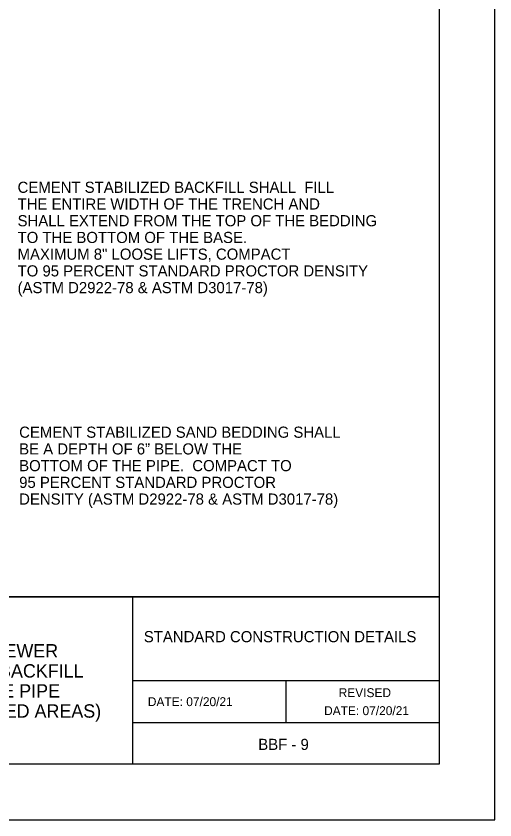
# Model space of a CAD drawing. Extents: x 2082586.6 to 2082595.1, y 13331260.5 to 13331271.5.
# Drawn here: x 2082590.81 to 2082595.1, y 13331260.52 to 13331267.74 of the extents above; entities that cross this region are included whole.
import ezdxf

# ---------------------------------------------------------------- set-up
doc = ezdxf.new("R2010")
doc.units = 0
for name, color, linetype in [('Detail Label', 7, 'Continuous'), ('Non-Print', 7, 'Continuous'), ('Sheet Title Block', 7, 'Continuous')]:
    doc.layers.add(name, color=color, linetype=linetype)

msp = doc.modelspace()

# ---------------------------------------------------------------- linework, layer by layer
at = {"layer": 'Non-Print'}
msp.add_lwpolyline([(2082586.6005, 13331260.5248), (2082595.1005, 13331260.5248), (2082595.1005, 13331271.5248), (2082586.6005, 13331271.5248)], close=True, dxfattribs=at)
at = {"layer": 'Sheet Title Block'}
for p, q in [((2082591.8505, 13331262.5248), (2082591.8505, 13331261.0248)), ((2082591.8505, 13331261.7748), (2082594.6005, 13331261.7748)), ((2082593.2255, 13331261.7748), (2082593.2255, 13331261.3998)), ((2082591.8505, 13331261.3998), (2082594.6005, 13331261.3998))]:
    msp.add_line(p, q, dxfattribs=at)
for points in [[(2082587.6005, 13331271.0248), (2082594.6005, 13331271.0248), (2082594.6005, 13331262.5248), (2082587.6005, 13331262.5248)], [(2082587.6005, 13331262.5248), (2082594.6005, 13331262.5248), (2082594.6005, 13331261.0248), (2082587.6005, 13331261.0248)]]:
    msp.add_lwpolyline(points, close=True, dxfattribs=at)

# ---------------------------------------------------------------- texts
at = {"layer": 'Detail Label'}
for s, p in [('CEMENT STABILIZED BACKFILL SHALL  FILL', (2082590.8197, 13331266.1503)), ('THE ENTIRE WIDTH OF THE TRENCH AND', (2082590.8197, 13331266.0003)), ('SHALL EXTEND FROM THE TOP OF THE BEDDING', (2082590.8197, 13331265.8503)), ('TO THE BOTTOM OF THE BASE.', (2082590.8197, 13331265.7003)), ('MAXIMUM 8" LOOSE LIFTS, COMPACT', (2082590.8197, 13331265.5503)), ('TO 95 PERCENT STANDARD PROCTOR DENSITY', (2082590.8197, 13331265.4003)), ('(ASTM D2922-78 & ASTM D3017-78)', (2082590.8197, 13331265.2503)), ('CEMENT STABILIZED SAND BEDDING SHALL', (2082590.8338, 13331263.9532)), ('BE A DEPTH OF 6” BELOW THE', (2082590.8338, 13331263.8032)), ('BOTTOM OF THE PIPE.  COMPACT TO  ', (2082590.8338, 13331263.6532)), ('95 PERCENT STANDARD PROCTOR', (2082590.8338, 13331263.5032)), ('DENSITY (ASTM D2922-78 & ASTM D3017-78)', (2082590.8338, 13331263.3532))]:
    msp.add_text(s, height=0.1, dxfattribs=at).set_placement(p)
at = {"layer": 'Sheet Title Block'}
for s, height, p in [('STANDARD CONSTRUCTION DETAILS', 0.1, (2082591.9517, 13331262.1188)), ('STORM SEWER', 0.12, (2082589.9713, 13331261.982)), ('BEDDING & BACKFILL', 0.12, (2082589.7261, 13331261.802)), ('FOR HDPE PIPE', 0.12, (2082589.9606, 13331261.622)), ('REVISED', 0.08, (2082593.6992, 13331261.6262)), ('(ASPHALT PAVED AREAS)', 0.12, (2082589.5537, 13331261.442)), ('DATE: 07/20/21', 0.08, (2082591.9878, 13331261.5456)), (' DATE: 07/20/21', 0.08, (2082593.5388, 13331261.4649)), ('BBF - 9', 0.1, (2082592.9782, 13331261.1525))]:
    msp.add_text(s, height=height, dxfattribs=at).set_placement(p)

doc.saveas('drawing.dxf')
